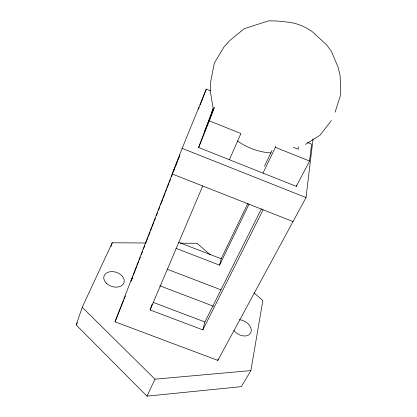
<?xml version="1.0" encoding="UTF-8"?>
<svg xmlns="http://www.w3.org/2000/svg" width="417" height="417" viewBox="0 0 417 417"><rect width="100%" height="100%" fill="white"/><g stroke="black" fill="none" stroke-linecap="round" stroke-linejoin="round"><path stroke-width="0.63" d="M210.533 90.802L206.306 89.092L182.13 148.363L115.019 321.815L217.836 360.397L306.021 197.559L313.031 139.023M213.322 108.003L198.628 147.498L296.289 186.357L309.56 161.066L311.614 144.162L307.433 142.478M296.289 186.357L296.477 185.07M298.556 146.768L298.186 149.239L293.422 147.326M145.903 242.986L112.246 242.777L82.227 307.272L76.212 324.984L146.977 396.15L241.37 386.642L250.878 370.598L262.851 300.574L254.01 292.88M262.981 173.102L275.397 147.357L275.642 146.132M217.836 360.397L218.117 359.131M152.195 304.024L150.104 309.956L202.855 329.894L204.893 321.981L261.412 208.802M175.958 248.329L219.556 265.149L221.203 258.764L248 203.126M335.075 112.178L340.788 94.43L340.095 75.425L338.182 67.445L331.452 51.447L326.792 45.02L312.333 31.708L307.188 28.387L301.35 25.552L295.361 23.467L289.763 22.325L277.425 21.022L268.553 20.85L244.315 28.674L230.095 40.23L224.205 46.615L214.38 62.946L210.757 81.159L210.225 90.698L212.998 107.716M110.969 246.452L112.246 242.777M198.628 147.498L209.376 120.862L214.484 107.06M132.887 276.398L131.011 281.24L132.455 277.659M133.357 275.184L136.64 266.703M137.11 265.493L138.752 261.25M139.221 260.041L140.393 257.013M141.332 254.589L142.505 251.56M143.443 249.137L144.85 245.498M145.554 243.684L147.905 237.622M148.374 236.413L150.016 232.17M150.485 230.961L151.658 227.932M152.127 226.718L153.769 222.48M154.238 221.265L155.411 218.237M156.349 215.813L157.522 212.785M158.46 210.361L159.867 206.728M160.571 204.909L162.917 198.852M163.386 197.642L165.028 193.399M165.497 192.19L166.67 189.162M167.139 187.947L168.781 183.709M169.25 182.495L170.423 179.466M171.361 177.043L172.534 174.014M173.472 171.59L174.879 167.957M175.583 166.138L176.99 162.505M178.398 158.872L179.102 157.053L172.216 173.988L293.021 221.563M198.528 109.139L199.232 107.315M200.176 104.886L206.306 89.092M115.019 321.815L123.719 300.183M124.198 298.984L125.408 295.981M211.304 113.414L213.447 108.097M204.638 131.339L213.952 108.222M179.294 156.583L180.024 154.785M150.104 309.956L202.719 185.998M229.376 159.732L240.922 133.523L209.376 120.862M76.212 324.984L77.291 322.638M146.977 396.15L154.968 379.173L250.878 370.598M264.482 166.169L272.014 150.495M219.556 265.149L249.006 204.221M202.855 329.894L263.122 209.787M331.385 120.534L320.105 135.16L305.426 144.397M180.207 243.194L197.032 243.293L210.293 254.834M271.045 152.935C259.046 152.215 247.25 147.899 237.466 140.967M153.43 302.476L204.893 321.981M159.789 285.765L213.53 306.245M167.17 269.231L221.036 289.872M178.757 242.355L221.203 258.764M182.13 148.363L306.021 197.559M275.397 147.357L309.56 161.066M82.227 307.272L154.968 379.173M239.405 319.74A10.352 7.225 30.5 0 1 250.674 327.402A10.352 7.225 30.5 0 1 246.285 335.862A10.352 7.225 30.5 0 1 233.874 330.4M106.632 283.497A10.503 7.423 18.2 0 0 123.859 283.013A10.503 7.423 18.2 0 0 111.558 271.597A10.503 7.423 18.2 0 0 106.632 283.497"/></g></svg>
